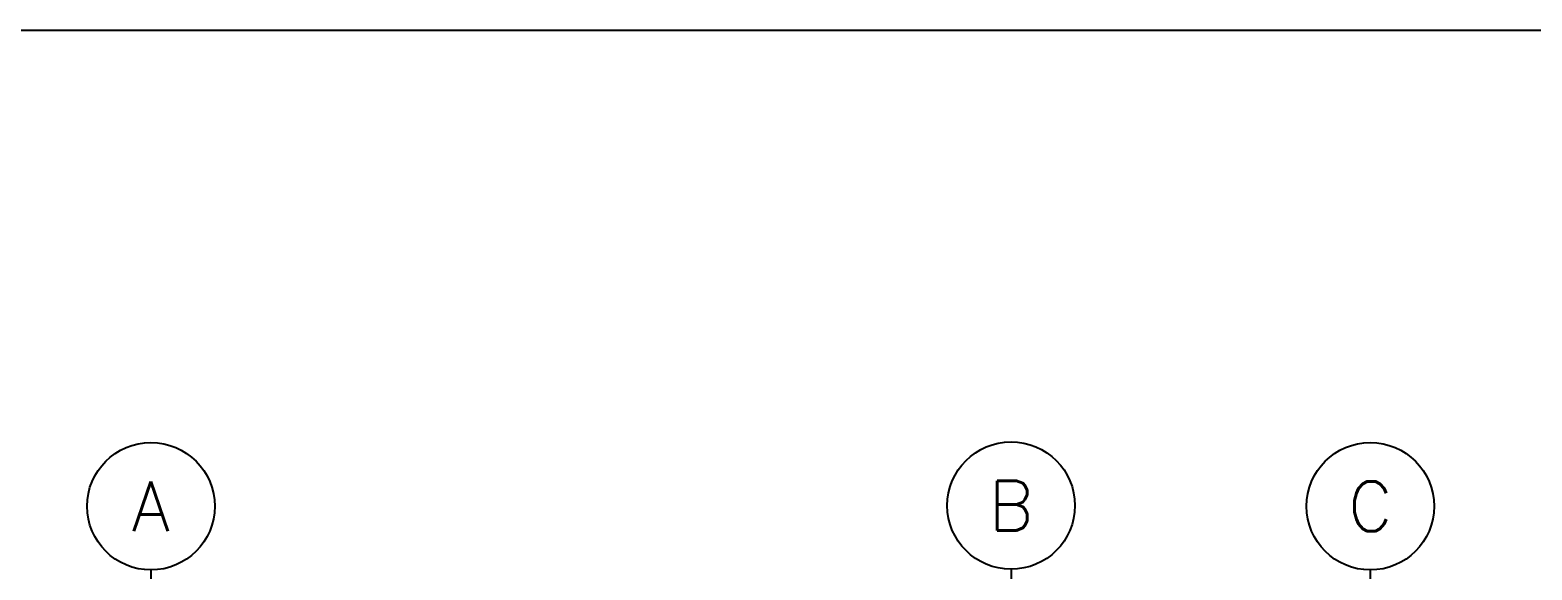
# Model space of a CAD drawing. Header units: millimetres. Extents: x 0 to 212, y -9 to 41.
# Drawn here: x 57.45 to 65.4, y 33.66 to 36.52 of the extents above; entities that cross this region are included whole.
import ezdxf
from ezdxf.enums import TextEntityAlignment as Align

# ---------------------------------------------------------------- set-up
doc = ezdxf.new("R2010")
doc.units = ezdxf.units.MM
doc.header["$LTSCALE"] = 0.01
doc.linetypes.add('DASHDOT', pattern=[1, 0.5, -0.25, 0, -0.25])
doc.layers.add('FC_CAJON VIGAS', color=230, linetype='Continuous', plot=False)
for name, color, linetype in [('FC_CIRCULO DE EJES', 3, 'Continuous'), ('FC_EJES', 1, 'DASHDOT'), ('FC_R-175', 5, 'Continuous')]:
    doc.layers.add(name, color=color, linetype=linetype)
doc.styles.add('FC_TEXT1', font='romans.shx')

# ---------------------------------------------------------------- blocks, each defined once
blk = doc.blocks.new('FC_B_Eje')
at = {"layer": 'FC_CIRCULO DE EJES', "ltscale": 1.5}
blk.add_circle((0, 0), 0.0045, dxfattribs=at)
at = {"ltscale": 1.5, "style": 'FC_TEXT1'}
blk.add_attdef('EJE', text='', height=0.0035, dxfattribs=at).set_placement((0, 0), align=Align.MIDDLE_CENTER)

msp = doc.modelspace()

# ---------------------------------------------------------------- linework, layer by layer
at = {"layer": 'FC_CAJON VIGAS', "ltscale": 0.6}
msp.add_lwpolyline([(23.5647, 36.5222), (79.7744, 36.5222), (79.7744, 14.1729), (23.5647, 14.1729)], close=True, dxfattribs=at)
at = {"layer": 'FC_EJES', "ltscale": 0.6}
for points in [[(58.0915, 33.6631), (58.0915, 29.1171)], [(62.6415, 33.6668), (62.6415, 29.1208)], [(64.5415, 33.6631), (64.5415, 29.1171)]]:
    msp.add_lwpolyline(points, dxfattribs=at)

# ---------------------------------------------------------------- block references
at = {"layer": 'FC_R-175'}
ref = msp.add_blockref('FC_B_Eje', (58.0915, 34.0006), dxfattribs=dict(at, xscale=75, yscale=75, zscale=75))
ref.add_attrib('EJE', 'A', dxfattribs={"layer": '0', "color": 0, "ltscale": 1.5, "height": 0.2625, "style": 'FC_TEXT1'}).set_placement((58.0915, 34.0006), align=Align.MIDDLE_CENTER)
ref = msp.add_blockref('FC_B_Eje', (62.6415, 34.0043), dxfattribs=dict(at, xscale=75, yscale=75, zscale=75))
ref.add_attrib('EJE', 'B', dxfattribs={"layer": '0', "color": 0, "ltscale": 1.5, "height": 0.2625, "style": 'FC_TEXT1'}).set_placement((62.6415, 34.0043), align=Align.MIDDLE_CENTER)
ref = msp.add_blockref('FC_B_Eje', (64.5415, 34.0006), dxfattribs=dict(at, xscale=75, yscale=75, zscale=75))
ref.add_attrib('EJE', 'C', dxfattribs={"layer": '0', "color": 0, "ltscale": 1.5, "height": 0.2625, "style": 'FC_TEXT1'}).set_placement((64.5415, 34.0006), align=Align.MIDDLE_CENTER)

doc.saveas('drawing.dxf')
